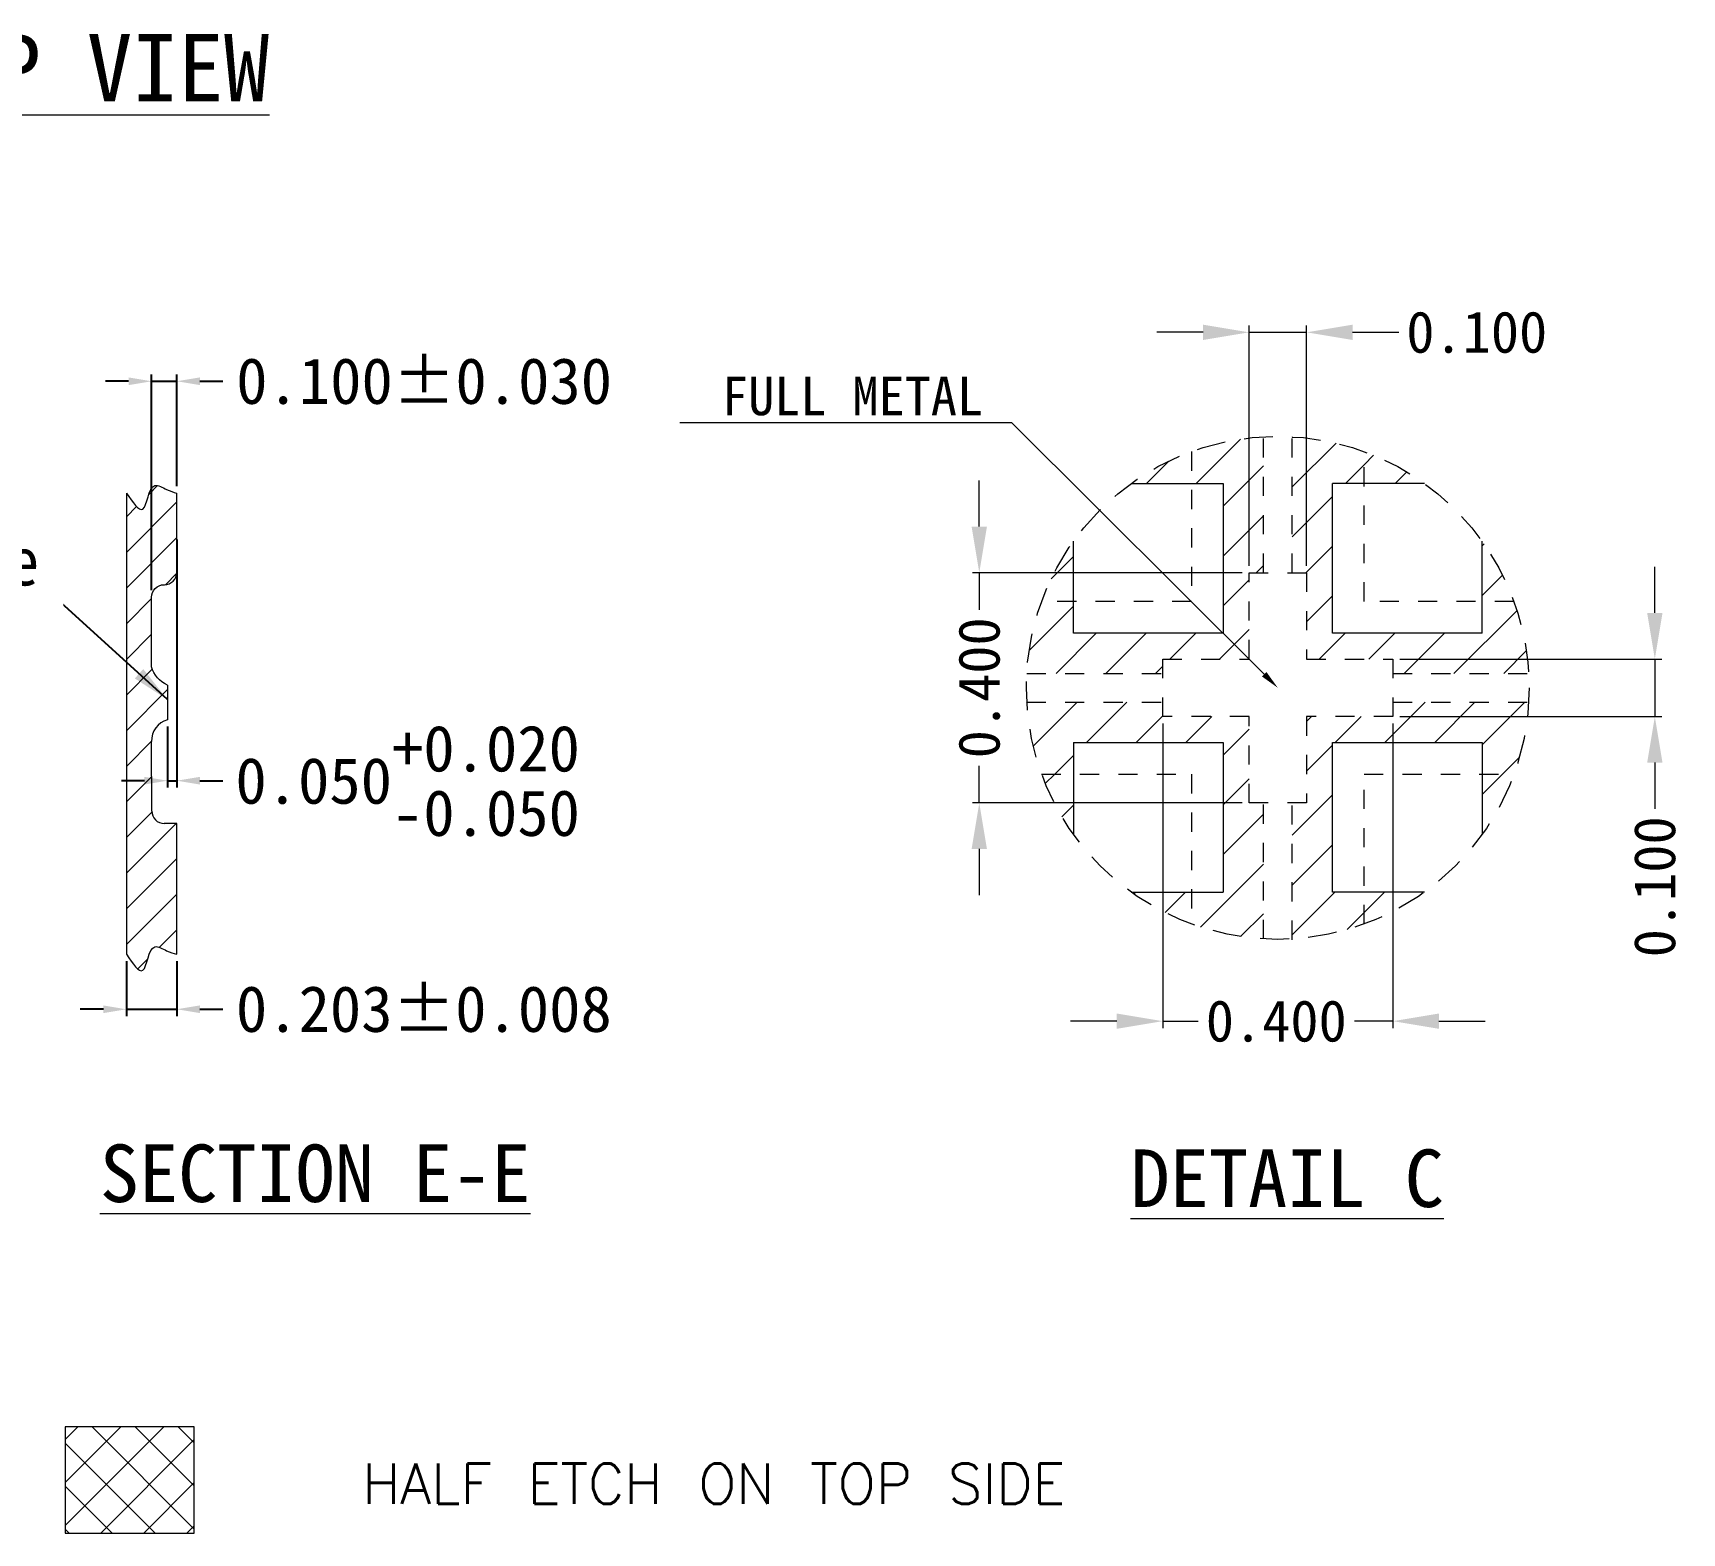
# Model space of a CAD drawing. Header units: millimetres. Extents: x -33.6 to -16.1, y -19.3 to 5.2.
# Drawn here: x -24.68 to -16.09, y -19.31 to -11.49 of the extents above; entities that cross this region are included whole.
import ezdxf
from ezdxf import colors
from ezdxf.entities.mleader import LeaderData, LeaderLine
from ezdxf.enums import TextEntityAlignment as Align
from ezdxf.math import Vec2, Vec3

# ---------------------------------------------------------------- set-up
doc = ezdxf.new("R2010")
doc.units = ezdxf.units.MM
doc.linetypes.add('HIDDEN', pattern=[0.375, 0.25, -0.125])
doc.layers.get('Defpoints').update_dxf_attribs({"lineweight": 18})
for name, color, linetype, lineweight in [('1', 7, 'Continuous', 18), ('2D', 4, 'Continuous', 18), ('ETCH', 4, 'Continuous', 15), ('PKG', 6, 'HIDDEN', 9)]:
    doc.layers.add(name, color=color, linetype=linetype, lineweight=lineweight)
for name, color, linetype in [('EACH', 4, 'Continuous'), ('HALF ETCH ON TOP SIDE', 6, 'Continuous'), ('标注', 4, 'Continuous')]:
    doc.layers.add(name, color=color, linetype=linetype)
doc.styles.add('SIMPLEX', font='simplex.shx', dxfattribs={"bigfont": 'gbcbig.shx'})
doc.styles.get("Standard").update_dxf_attribs({"font": 'txt', "bigfont": 'gbcbig.shx'})
doc.styles.add('宋体', font='SimSun.ttf')
doc.dimstyles.new('ISO-25', dxfattribs={"dimtxt": 0.12, "dimasz": 0.18, "dimexe": 0.15, "dimexo": 0.1, "dimgap": 0.1, "dimtad": 1, "dimdec": 3, "dimzin": 0, "dimdsep": 46, "dimtxsty": '宋体', "dimcen": 1, "dimazin": 0, "dimtfac": 1, "dimtmove": 0, "dimatfit": 3, "dimfxl": 1, "dimarcsym": 0})
doc.dimstyles.get("Standard").update_dxf_attribs({"dimscale": 0.12, "dimtxt": 1, "dimasz": 1, "dimexe": 0.3, "dimexo": 0.3, "dimgap": 0.3, "dimtad": 0, "dimdec": 3, "dimzin": 0, "dimdsep": 46, "dimtxsty": 'SIMPLEX', "dimcen": 0.5, "dimdle": 2, "dimclrd": 256, "dimclre": 256, "dimclrt": 256, "dimadec": 0, "dimazin": 0, "dimtfac": 1, "dimtdec": 3, "dimtofl": 0, "dimtmove": 0, "dimatfit": 0, "dimfxl": 1, "dimtolj": 1, "dimtzin": 0, "dimarcsym": 0})
pattern_1 = [(45, (-2310.54838, -696.26038), (-0.129652448, 0.129652448), [])]

# ---------------------------------------------------------------- blocks, each defined once
blk = doc.blocks.new('*D40')
at = {"layer": 'Defpoints', "color": 0, "transparency": 16777216}
for p in [(2297.9535, 717.4036), (2297.6535, 716.151), (2297.9535, 716.151)]:
    blk.add_point(p, dxfattribs=at)
at = {"layer": '标注', "color": 4, "lineweight": 5, "transparency": 16777216}
for p, q in [((2297.6535, 716.187), (2297.6535, 717.4396)), ((2297.9535, 716.187), (2297.9535, 717.4396)), ((2297.4135, 717.4036), (2297.1735, 717.4036)), ((2297.6535, 717.4036), (2297.9535, 717.4036)), ((2298.1935, 717.4036), (2298.4335, 717.4036))]:
    blk.add_line(p, q, dxfattribs=at)
at = {"layer": '标注', "color": 4, "transparency": 16777216}
for points in [[(2297.4135, 717.3636), (2297.4135, 717.4436), (2297.6535, 717.4036)], [(2298.1935, 717.4436), (2298.1935, 717.3636), (2297.9535, 717.4036)]]:
    blk.add_solid(points, dxfattribs=at)
at = {"layer": '标注', "color": 4, "lineweight": 13, "transparency": 16777216, "insert": (2298.8405, 717.4036), "char_height": 0.216, "attachment_point": 5, "style": '宋体'}
blk.add_mtext('\\A1;0.100', dxfattribs=at)
blk = doc.blocks.new('*D17')
at = {"layer": 'Defpoints', "color": 0, "transparency": 16777216}
for p in [(2297.6535, 716.151), (2296.2472, 714.951), (2297.6535, 714.951)]:
    blk.add_point(p, dxfattribs=at)
at = {"layer": '标注', "color": 4, "lineweight": 5, "transparency": 16777216}
for p, q in [((2296.2472, 716.391), (2296.2472, 716.631)), ((2297.6175, 716.151), (2296.2112, 716.151)), ((2296.2472, 716.151), (2296.2472, 715.9581)), ((2296.2472, 714.951), (2296.2472, 715.144)), ((2297.6175, 714.951), (2296.2112, 714.951)), ((2296.2472, 714.711), (2296.2472, 714.471))]:
    blk.add_line(p, q, dxfattribs=at)
at = {"layer": '标注', "color": 4, "transparency": 16777216}
for points in [[(2296.2072, 716.391), (2296.2872, 716.391), (2296.2472, 716.151)], [(2296.2872, 714.711), (2296.2072, 714.711), (2296.2472, 714.951)]]:
    blk.add_solid(points, dxfattribs=at)
at = {"layer": '标注', "color": 4, "lineweight": 13, "transparency": 16777216, "insert": (2296.2472, 715.551), "char_height": 0.216, "attachment_point": 5, "rotation": 90, "style": '宋体'}
blk.add_mtext('\\A1;0.400', dxfattribs=at)
blk = doc.blocks.new('*D41')
at = {"layer": 'Defpoints', "color": 0, "transparency": 16777216}
for p in [(2291.8013, 714.1625), (2292.0644, 714.1625), (2292.0644, 713.8758)]:
    blk.add_point(p, dxfattribs=at)
at = {"layer": '标注', "lineweight": -2, "transparency": 16777216}
for p, q in [((2291.8013, 714.1265), (2291.8013, 713.8398)), ((2292.0644, 714.1265), (2292.0644, 713.8398)), ((2291.6813, 713.8758), (2291.5613, 713.8758)), ((2291.8013, 713.8758), (2292.0644, 713.8758)), ((2292.1844, 713.8758), (2292.3044, 713.8758))]:
    blk.add_line(p, q, dxfattribs=at)
at = {"layer": '标注', "transparency": 16777216}
for points in [[(2291.6813, 713.8558), (2291.6813, 713.8958), (2291.8013, 713.8758)], [(2292.1844, 713.8958), (2292.1844, 713.8558), (2292.0644, 713.8758)]]:
    blk.add_solid(points, dxfattribs=at)
at = {"layer": '标注', "transparency": 16777216, "insert": (2293.352, 713.8758), "char_height": 0.24, "attachment_point": 5, "style": '宋体'}
blk.add_mtext('\\A1;0.203%%p0.008', dxfattribs=at)
blk = doc.blocks.new('*D42')
at = {"layer": 'Defpoints', "color": 0, "transparency": 16777216}
for p in [(2292.0644, 717.1486), (2292.0644, 716.566), (2291.9329, 716.0234)]:
    blk.add_point(p, dxfattribs=at)
at = {"layer": '标注', "lineweight": -2, "transparency": 16777216}
for p, q in [((2291.9329, 716.0594), (2291.9329, 717.1846)), ((2292.0644, 716.602), (2292.0644, 717.1846)), ((2291.8129, 717.1486), (2291.6929, 717.1486)), ((2291.9329, 717.1486), (2292.0644, 717.1486)), ((2292.1844, 717.1486), (2292.3044, 717.1486))]:
    blk.add_line(p, q, dxfattribs=at)
at = {"layer": '标注', "transparency": 16777216}
for points in [[(2291.8129, 717.1286), (2291.8129, 717.1686), (2291.9329, 717.1486)], [(2292.1844, 717.1686), (2292.1844, 717.1286), (2292.0644, 717.1486)]]:
    blk.add_solid(points, dxfattribs=at)
at = {"layer": '标注', "transparency": 16777216, "insert": (2293.3534, 717.1486), "char_height": 0.24, "attachment_point": 5, "style": '宋体'}
blk.add_mtext('\\A1;0.100%%p0.030', dxfattribs=at)
blk = doc.blocks.new('*D43')
at = {"layer": 'Defpoints', "color": 0, "transparency": 16777216}
for p in [(2292.0644, 716.3595), (2292.0154, 715.3846), (2292.0644, 715.067)]:
    blk.add_point(p, dxfattribs=at)
at = {"layer": '标注', "lineweight": -2, "transparency": 16777216}
for p, q in [((2292.0644, 716.3235), (2292.0644, 715.031)), ((2292.0154, 715.3486), (2292.0154, 715.031)), ((2291.8954, 715.067), (2291.7754, 715.067)), ((2292.0154, 715.067), (2292.0644, 715.067)), ((2292.1844, 715.067), (2292.3044, 715.067))]:
    blk.add_line(p, q, dxfattribs=at)
at = {"layer": '标注', "transparency": 16777216}
for points in [[(2291.8954, 715.047), (2291.8954, 715.087), (2292.0154, 715.067)], [(2292.1844, 715.087), (2292.1844, 715.047), (2292.0644, 715.067)]]:
    blk.add_solid(points, dxfattribs=at)
at = {"layer": '标注', "transparency": 16777216, "insert": (2293.2676, 715.067), "char_height": 0.24, "attachment_point": 5, "style": '宋体'}
blk.add_mtext('\\A1;0.050\\S+0.020^ -0.050;', dxfattribs=at)
blk = doc.blocks.new('*D48')
at = {"layer": 'Defpoints', "color": 0, "transparency": 16777216}
for p in [(2298.4035, 715.701), (2298.4035, 715.401), (2299.7687, 715.401)]:
    blk.add_point(p, dxfattribs=at)
at = {"layer": '标注', "color": 4, "lineweight": 5, "transparency": 16777216}
for p, q in [((2299.7687, 715.941), (2299.7687, 716.181)), ((2298.4395, 715.701), (2299.8047, 715.701)), ((2299.7687, 715.701), (2299.7687, 715.401)), ((2298.4395, 715.401), (2299.8047, 715.401)), ((2299.7687, 715.161), (2299.7687, 714.921))]:
    blk.add_line(p, q, dxfattribs=at)
at = {"layer": '标注', "color": 4, "transparency": 16777216}
for points in [[(2299.7287, 715.941), (2299.8087, 715.941), (2299.7687, 715.701)], [(2299.8087, 715.161), (2299.7287, 715.161), (2299.7687, 715.401)]]:
    blk.add_solid(points, dxfattribs=at)
at = {"layer": '标注', "color": 4, "lineweight": 13, "transparency": 16777216, "insert": (2299.7687, 714.514), "char_height": 0.216, "attachment_point": 5, "rotation": 90, "style": '宋体'}
blk.add_mtext('\\A1;0.100', dxfattribs=at)
blk = doc.blocks.new('*D49')
at = {"layer": 'Defpoints', "color": 0, "transparency": 16777216}
for p in [(2297.2035, 715.401), (2298.4035, 715.401), (2298.4035, 713.8138)]:
    blk.add_point(p, dxfattribs=at)
at = {"layer": '标注', "color": 4, "lineweight": 5, "transparency": 16777216}
for p, q in [((2297.2035, 715.365), (2297.2035, 713.7778)), ((2298.4035, 715.365), (2298.4035, 713.7778)), ((2296.9635, 713.8138), (2296.7235, 713.8138)), ((2297.2035, 713.8138), (2297.3884, 713.8138)), ((2298.4035, 713.8138), (2298.2025, 713.8138)), ((2298.6435, 713.8138), (2298.8835, 713.8138))]:
    blk.add_line(p, q, dxfattribs=at)
at = {"layer": '标注', "color": 4, "transparency": 16777216}
for points in [[(2296.9635, 713.7738), (2296.9635, 713.8538), (2297.2035, 713.8138)], [(2298.6435, 713.8538), (2298.6435, 713.7738), (2298.4035, 713.8138)]]:
    blk.add_solid(points, dxfattribs=at)
at = {"layer": '标注', "color": 4, "lineweight": 13, "transparency": 16777216, "insert": (2297.7954, 713.8138), "char_height": 0.216, "attachment_point": 5, "style": '宋体'}
blk.add_mtext('\\A1;0.400', dxfattribs=at)

msp = doc.modelspace()

# ---------------------------------------------------------------- hatches: boundary and pattern name
at = {"layer": 'EACH', "lineweight": 0}
h = msp.add_hatch(dxfattribs=at)
h.set_pattern_fill('ANSI31', color=256, scale=1.050834, style=0)
h.set_pattern_definition([(45, (236.04429, -194.58573), (-0.092881465, 0.092881465), [])])
edge = h.paths.add_edge_path()
edge.add_spline(control_points=[(-24.19804, -13.88877), (-24.16499, -13.93722), (-24.09377, -14.04161), (-24.08199, -13.81278), (-23.98943, -13.87357), (-23.95241, -13.8839), (-23.93495, -13.88877)], knot_values=[0, 0, 0, 0, 0.1196571, 0.2578049, 0.3215428, 0.3783965, 0.3783965, 0.3783965, 0.3783965], degree=3, periodic=0)
edge.add_line((-23.93495, -13.88877), (-23.93495, -14.30179))
edge.add_ellipse((-23.99975, -14.30179), major_axis=(-0.0648, 0), ratio=1, start_angle=450, end_angle=540, ccw=False)
edge.add_line((-23.99975, -14.36659), (-24.00169, -14.36659))
edge.add_ellipse((-24.00169, -14.43139), major_axis=(0.0648, 0), ratio=1, start_angle=90, end_angle=180.004746)
edge.add_line((-24.06649, -14.43139), (-24.06646, -14.79427))
edge.add_ellipse((-23.92771, -14.75717), major_axis=(0.14363, 0), ratio=1, start_angle=194.969301, end_angle=246.937464)
edge.add_line((-23.98397, -14.88932), (-23.98397, -15.07019))
edge.add_ellipse((-23.95298, -15.17942), major_axis=(0.11354, 0), ratio=1, start_angle=105.841884, end_angle=181.834624)
edge.add_line((-24.06646, -15.18306), (-24.06553, -15.54595))
edge.add_ellipse((-24.00073, -15.54595), major_axis=(0.0648, 0), ratio=1, start_angle=180.004746, end_angle=270.004746)
edge.add_line((-24.00074, -15.61075), (-23.93495, -15.61075))
edge.add_line((-23.93495, -15.61075), (-23.93495, -16.29226))
edge.add_spline(control_points=[(-23.93495, -16.29226), (-23.95241, -16.28739), (-23.98943, -16.27706), (-24.08199, -16.21628), (-24.09377, -16.44511), (-24.16499, -16.34072), (-24.19804, -16.29226)], knot_values=[-0.3783965, -0.3783965, -0.3783965, -0.3783965, -0.3215428, -0.2578049, -0.1196571, 0, 0, 0, 0], degree=3, periodic=0)
edge.add_line((-24.19804, -16.29226), (-24.19804, -13.88877))
at = {"layer": 'ETCH', "lineweight": 13}
h = msp.add_hatch(dxfattribs=at)
h.set_pattern_fill('ANSI31', color=256, scale=0.05775)
h.set_pattern_definition(pattern_1)
h.paths.add_polyline_path([(-18.12089, -14.30375), (-18.12089, -13.59504, -0.073424), (-17.74589, -13.67256), (-17.74589, -13.83875), (-17.91089, -13.83875), (-17.91089, -14.61875), (-17.13089, -14.61875), (-17.13089, -14.45375), (-16.9647, -14.45375, -0.073424), (-16.88719, -14.82875), (-17.59589, -14.82875), (-17.59589, -14.75375), (-18.04589, -14.75375), (-18.04589, -14.30375)])
h.paths.add_polyline_path([(-19.5046, -14.82875, -0.073424), (-19.42708, -14.45375), (-19.26089, -14.45375), (-19.26089, -14.61875), (-18.48089, -14.61875), (-18.48089, -13.83875), (-18.64589, -13.83875), (-18.64589, -13.67256, -0.073424), (-18.27089, -13.59504), (-18.27089, -14.30375), (-18.34589, -14.30375), (-18.34589, -14.75375), (-18.79589, -14.75375), (-18.79589, -14.82875)])
h.paths.add_polyline_path([(-19.5046, -14.97875), (-18.79589, -14.97875), (-18.79589, -15.05375), (-18.34589, -15.05375), (-18.34589, -15.50375), (-18.27089, -15.50375), (-18.27089, -16.21245, -0.073424), (-18.64589, -16.13494), (-18.64589, -15.96875), (-18.48089, -15.96875), (-18.48089, -15.18875), (-19.26089, -15.18875), (-19.26089, -15.35375), (-19.42708, -15.35375, -0.073424)])
h.paths.add_polyline_path([(-18.12089, -15.50375), (-18.04589, -15.50375), (-18.04589, -15.05375), (-17.59589, -15.05375), (-17.59589, -14.97875), (-16.88719, -14.97875, -0.073424), (-16.9647, -15.35375), (-17.13089, -15.35375), (-17.13089, -15.18875), (-17.91089, -15.18875), (-17.91089, -15.96875), (-17.74589, -15.96875), (-17.74589, -16.13494, -0.073424), (-18.12089, -16.21245)])
h = msp.add_hatch(dxfattribs=at)
h.set_pattern_fill('ANSI31', color=256, scale=0.05775)
h.set_pattern_definition(pattern_1)
edge = h.paths.add_edge_path()
edge.add_arc((-18.19589, -14.90375), 1.31085, 110.077346, 125.664087)
edge.add_line((-18.96016, -13.83875), (-18.64589, -13.83875))
edge.add_line((-18.64589, -13.83875), (-18.64589, -13.67256))
edge = h.paths.add_edge_path()
edge.add_arc((-18.19589, -14.90375), 1.31085, 144.335913, 159.922654)
edge.add_line((-19.42708, -14.45375), (-19.26089, -14.45375))
edge.add_line((-19.26089, -14.45375), (-19.26089, -14.13948))
h = msp.add_hatch(dxfattribs=at)
h.set_pattern_fill('ANSI31', color=256, scale=0.05775)
h.set_pattern_definition(pattern_1)
edge = h.paths.add_edge_path()
edge.add_arc((-18.19589, -14.90375), 1.31085, 20.077346, 35.664087)
edge.add_line((-17.13089, -14.13948), (-17.13089, -14.45375))
edge.add_line((-17.13089, -14.45375), (-16.9647, -14.45375))
edge = h.paths.add_edge_path()
edge.add_arc((-18.19589, -14.90375), 1.31085, 54.335913, 69.922654)
edge.add_line((-17.74589, -13.67256), (-17.74589, -13.83875))
edge.add_line((-17.74589, -13.83875), (-17.43162, -13.83875))
h = msp.add_hatch(dxfattribs=at)
h.set_pattern_fill('ANSI31', color=256, scale=0.05775)
h.set_pattern_definition(pattern_1)
edge = h.paths.add_edge_path()
edge.add_arc((-18.19589, -14.90375), 1.31085, 200.077346, 215.664087)
edge.add_line((-19.26089, -15.66801), (-19.26089, -15.35375))
edge.add_line((-19.26089, -15.35375), (-19.42708, -15.35375))
edge = h.paths.add_edge_path()
edge.add_arc((-18.19589, -14.90375), 1.31085, 234.335913, 249.922654)
edge.add_line((-18.64589, -16.13494), (-18.64589, -15.96875))
edge.add_line((-18.64589, -15.96875), (-18.96016, -15.96875))
h = msp.add_hatch(dxfattribs=at)
h.set_pattern_fill('ANSI31', color=256, scale=0.05775)
h.set_pattern_definition(pattern_1)
edge = h.paths.add_edge_path()
edge.add_arc((-18.19589, -14.90375), 1.31085, 290.077346, 305.664087)
edge.add_line((-17.43162, -15.96875), (-17.74589, -15.96875))
edge.add_line((-17.74589, -15.96875), (-17.74589, -16.13494))
edge = h.paths.add_edge_path()
edge.add_arc((-18.19589, -14.90375), 1.31085, 324.335913, 339.922654)
edge.add_line((-16.9647, -15.35375), (-17.13089, -15.35375))
edge.add_line((-17.13089, -15.35375), (-17.13089, -15.66801))
at = {"layer": 'HALF ETCH ON TOP SIDE', "lineweight": 13}
h = msp.add_hatch(dxfattribs=at)
h.set_pattern_fill('ANSI37', color=6, scale=0.05, style=0)
h.set_pattern_definition([(45, (-1880.7454, -730.51556), (-0.112253202, 0.112253202), []), (135, (-1880.7454, -730.51556), (-0.112253202, -0.112253202), [])])
h.paths.add_polyline_path([(-23.8442, -18.75526), (-24.51668, -18.75526), (-24.51668, -19.30846), (-23.8442, -19.30846)])

# ---------------------------------------------------------------- linework, layer by layer
at = {"color": 7, "lineweight": 0}
for p, q in [((-23.98397, -14.88932, -0.02917), (-23.98397, -15.07019, -0.02917)), ((-24.06553, -15.54595, -0.02882), (-24.06646, -15.18306, -0.02917)), ((-23.93495, -15.61075, -0.02882), (-24.00074, -15.61075, -0.02882)), ((-23.93495, -16.29226, -0.02882), (-23.93495, -15.61075, -0.02882))]:
    msp.add_line(p, q, dxfattribs=at)
at = {"color": 7, "lineweight": 0, "elevation": -0.02882}
msp.add_lwpolyline([(-24.19804, -13.88877), (-24.19804, -16.29226)], dxfattribs=at)
at = {"color": 7, "lineweight": 0, "elevation": -0.02917}
msp.add_lwpolyline([(-23.98397, -14.88932), (-23.98397, -14.88932, -0.2307219), (-24.06646, -14.79427), (-24.06649, -14.43139, -0.4142378), (-24.00169, -14.36659), (-23.99975, -14.36659, 0.4142136), (-23.93495, -14.30179), (-23.93495, -13.88877)], format="xyb", dxfattribs=at)
at = {"color": 7, "lineweight": 0}
for centre, radius, start, end in [((-23.95298, -15.17942, -0.02917), 0.11354, 105.841884, 181.834624), ((-24.00073, -15.54595, -0.02882), 0.0648, 180.004746, 270.004746)]:
    msp.add_arc(centre, radius, start, end, dxfattribs=at)
for points in [[(-24.19804, -13.88877, -0.02917), (-24.16499, -13.93722, -0.02917), (-24.09377, -14.04161, -0.02917), (-24.08199, -13.81278, -0.02917), (-23.98943, -13.87357, -0.02917), (-23.95241, -13.8839, -0.02917), (-23.93495, -13.88877, -0.02917)], [(-24.19804, -16.29226, -0.02882), (-24.16499, -16.34072, -0.02882), (-24.09377, -16.44511, -0.02882), (-24.08199, -16.21628, -0.02882), (-23.98943, -16.27706, -0.02882), (-23.95241, -16.28739, -0.02882), (-23.93495, -16.29226, -0.02882)]]:
    msp.add_open_spline(points, degree=3, knots=[0, 0, 0, 0, 0.11965712, 0.25780492, 0.32154284, 0.37839651, 0.37839651, 0.37839651, 0.37839651], dxfattribs=at)
at = {"layer": '1', "color": 7, "lineweight": 13}
for p, q in [((-17.91089, -14.61875, -0.0291), (-17.91089, -13.83875, -0.0291)), ((-17.13089, -14.61875, -0.0291), (-17.91089, -14.61875, -0.0291)), ((-19.26089, -15.18875, -0.0291), (-18.48089, -15.18875, -0.0291)), ((-18.48089, -15.18875, -0.0291), (-18.48089, -15.96875, -0.0291)), ((-17.91089, -15.96875, -0.0291), (-17.91089, -15.18875, -0.0291)), ((-17.91089, -15.18875, -0.0291), (-17.13089, -15.18875, -0.0291))]:
    msp.add_line(p, q, dxfattribs=at)
at = {"layer": '1', "lineweight": 13, "elevation": -0.0291}
for points in [[(-18.96016, -13.83875), (-18.48089, -13.83875), (-18.48089, -14.61875), (-19.26089, -14.61875), (-19.26089, -14.13948)], [(-17.43162, -13.83875), (-17.91089, -13.83875)], [(-17.13089, -14.61875), (-17.13089, -14.13948)], [(-19.26089, -15.18875), (-19.26089, -15.66801)], [(-17.13089, -15.18875), (-17.13089, -15.66801)], [(-18.96016, -15.96875), (-18.48089, -15.96875)], [(-17.43162, -15.96875), (-17.91089, -15.96875)]]:
    msp.add_lwpolyline(points, dxfattribs=at)
at = {"layer": '2D', "color": 4, "linetype": 'HIDDEN', "lineweight": 13, "ltscale": 0.05}
for p, q in [((-18.27089, -14.30375, -0.0291), (-18.27089, -13.59504, -0.0291)), ((-18.12089, -14.30375, -0.0291), (-18.12089, -13.59504, -0.0291)), ((-19.5046, -14.82875, -0.0291), (-18.79589, -14.82875, -0.0291)), ((-17.59589, -14.82875, -0.0291), (-16.88719, -14.82875, -0.0291)), ((-19.5046, -14.97875, -0.0291), (-18.79589, -14.97875, -0.0291)), ((-17.59589, -14.97875, -0.0291), (-16.88275, -14.97875, -0.0291)), ((-18.27089, -16.21245, -0.0291), (-18.27089, -15.50375, -0.0291)), ((-18.12089, -16.21689, -0.0291), (-18.12089, -15.50375, -0.0291))]:
    msp.add_line(p, q, dxfattribs=at)
at = {"layer": '2D', "color": 4, "linetype": 'HIDDEN', "lineweight": 13, "ltscale": 0.05, "elevation": -0.0291}
msp.add_lwpolyline([(-18.34589, -14.30375), (-18.04589, -14.30375), (-18.04589, -14.75375), (-17.59589, -14.75375), (-17.59589, -15.05375), (-18.04589, -15.05375), (-18.04589, -15.50375), (-18.34589, -15.50375), (-18.34589, -15.05375), (-18.79589, -15.05375), (-18.79589, -14.75375), (-18.34589, -14.75375), (-18.34589, -14.30375)], dxfattribs=at)
at = {"layer": 'PKG', "color": 2, "lineweight": 13, "ltscale": 0.1, "elevation": -0.0291}
for points in [[(-18.64589, -13.67256), (-18.64589, -14.45375), (-19.42708, -14.45375)], [(-16.9647, -14.45375), (-17.74589, -14.45375), (-17.74589, -13.67256)], [(-19.42708, -15.35375), (-18.64589, -15.35375), (-18.64589, -16.13494)], [(-17.74589, -16.13494), (-17.74589, -15.35375), (-16.9647, -15.35375)]]:
    msp.add_lwpolyline(points, dxfattribs=at)
at = {"layer": '标注', "color": 7, "lineweight": 13}
for p, q in [((-24.51668, -18.75526, 0.0496), (-24.51668, -19.30846, 0.0496)), ((-23.8442, -18.75526, 0.0496), (-24.51668, -18.75526, 0.0496)), ((-23.8442, -19.30846, 0.0496), (-23.8442, -18.75526, 0.0496)), ((-24.51668, -19.30846, 0.0496), (-23.8442, -19.30846, 0.0496))]:
    msp.add_line(p, q, dxfattribs=at)
at = {"layer": '标注', "color": 2, "linetype": 'HIDDEN', "lineweight": 13, "ltscale": 0.6}
msp.add_circle((-18.19589, -14.90375, -0.0291), 1.31085, dxfattribs=at)

# ---------------------------------------------------------------- texts
at = {"layer": '标注', "lineweight": 13}
msp.add_text('HALF ETCH ON TOP SIDE', height=0.21, dxfattribs=at).set_placement((-19.3035, -19.05174, -0.0291), align=Align.MIDDLE_RIGHT)
at = {"layer": '标注', "lineweight": 13, "insert": (-24.40474, -11.67473, 0.12831), "char_height": 0.35, "attachment_point": 5, "style": '宋体'}
msp.add_mtext('{\\LTOP VIEW}', dxfattribs=at)
at = {"layer": '标注', "lineweight": 0, "char_height": 0.3, "attachment_point": 5, "style": '宋体', "bg_fill": 2}
for s, insert in [('\\A1;\\LSECTION E-E', (-23.21396, -17.43609, -0.02882)), ('{\\LDETAIL C}', (-18.1469, -17.46208, 0.0496))]:
    msp.add_mtext(s, dxfattribs=dict(at, insert=insert))

# ---------------------------------------------------------------- dimensions: what is measured, and where the dimension line sits
at = {"layer": '标注', "lineweight": 13}
dim = msp.add_linear_dim(base=(-18.04589, -13.05121, -0.0291), p1=(-18.34589, -14.30375, -0.0291), p2=(-18.04589, -14.30375, -0.0291), dimstyle='Standard', override={"dimtxt": 1.8, "dimasz": 2, "dimgap": 0.3, "dimlfac": 0.333333, "dimtxsty": '宋体', "dimclrd": 4, "dimclre": 4, "dimclrt": 4, "dimtol": 0, "dimlim": 0, "dimtp": 0.03, "dimtm": 0.03, "dimtofl": 1, "dimlwd": 5, "dimlwe": 5, "dimarcsym": 2}, dxfattribs=at)
dim.commit()
dim.dimension.update_dxf_attribs({"geometry": '*D40', "text_midpoint": (-17.15883, -13.05121, -0.0291), "insert": (-2315.99936, -730.45476, -0.0291)})
at = {"layer": '标注'}
for base, p1, p2, override, picture, middle in [((-23.93495, -13.30613, -0.0291), (-24.06649, -14.43139, -0.02917), (-23.93495, -13.88877, -0.02917), {"dimtxt": 2, "dimgap": 0.3, "dimlfac": 0.757576, "dimtxsty": '宋体', "dimtol": 1, "dimlim": 0, "dimtp": 0.03, "dimtm": 0.03, "dimtofl": 1, "dimarcsym": 2}, '*D42', (-22.64599, -13.30613, -0.0291)), ((-23.93495, -15.38779, -0.0291), (-23.98397, -15.07019, -0.02917), (-23.93495, -14.09528, -0.02917), {"dimtxt": 2, "dimgap": 0.3, "dimlfac": 1.020408, "dimpost": '', "dimtxsty": '宋体', "dimtol": 1, "dimlim": 0, "dimtp": 0.02, "dimtm": 0.05, "dimtofl": 1, "dimarcsym": 2}, '*D43', (-22.7318, -15.38779, -0.0291)), ((-23.93495, -16.57897, -0.0291), (-24.19804, -16.29226, -0.02882), (-23.93495, -16.29226, -0.02882), {"dimtxt": 2, "dimgap": 0.3, "dimlfac": 0.771863, "dimtxsty": '宋体', "dimtol": 1, "dimlim": 0, "dimtp": 0.008, "dimtm": 0.008, "dimtofl": 1, "dimarcsym": 2}, '*D41', (-22.64733, -16.57897, -0.0291))]:
    dim = msp.add_linear_dim(base=base, p1=p1, p2=p2, dimstyle='Standard', override=override, dxfattribs=at)
    dim.commit()
    dim.dimension.update_dxf_attribs({"geometry": picture, "text_midpoint": middle, "insert": (-2315.99936, -730.45476, -0.0291)})
at = {"layer": '标注', "lineweight": 13}
dim = msp.add_linear_dim(base=(-19.75219, -15.50375, -0.0291), p1=(-18.34589, -14.30375, -0.0291), p2=(-18.34589, -15.50375, -0.0291), angle=90, dimstyle='Standard', override={"dimtxt": 1.8, "dimasz": 2, "dimgap": 0.3, "dimlfac": 0.333333, "dimtxsty": '宋体', "dimclrd": 4, "dimclre": 4, "dimclrt": 4, "dimtol": 0, "dimlim": 0, "dimtp": 0.03, "dimtm": 0.03, "dimtofl": 1, "dimlwd": 5, "dimlwe": 5, "dimarcsym": 2}, dxfattribs=at)
dim.commit()
dim.dimension.update_dxf_attribs({"geometry": '*D17', "text_midpoint": (-19.75219, -14.90375, -0.0291), "dimtype": 128, "insert": (-2315.99936, -730.45476, -0.0291)})
dim = msp.add_linear_dim(base=(-16.23065, -15.05375, -0.0291), p1=(-17.59589, -14.75375, -0.0291), p2=(-17.59589, -15.05375, -0.0291), angle=90, dimstyle='Standard', override={"dimtxt": 1.8, "dimasz": 2, "dimlfac": 0.333333, "dimtxsty": '宋体', "dimclrd": 4, "dimclre": 4, "dimclrt": 4, "dimtp": 0.03, "dimtm": 0.03, "dimtofl": 1, "dimlwd": 5, "dimlwe": 5, "dimarcsym": 2}, dxfattribs=at)
dim.commit()
dim.dimension.update_dxf_attribs({"geometry": '*D48', "text_midpoint": (-16.23065, -15.94081, -0.0291), "insert": (-2315.99936, -730.45476, -0.0291)})
dim = msp.add_linear_dim(base=(-17.59589, -16.64098, -0.0291), p1=(-18.79589, -15.05375, -0.0291), p2=(-17.59589, -15.05375, -0.0291), dimstyle='Standard', override={"dimtxt": 1.8, "dimasz": 2, "dimlfac": 0.333333, "dimtxsty": '宋体', "dimclrd": 4, "dimclre": 4, "dimclrt": 4, "dimtp": 0.03, "dimtm": 0.03, "dimtofl": 1, "dimlwd": 5, "dimlwe": 5, "dimarcsym": 2}, dxfattribs=at)
dim.commit()
dim.dimension.update_dxf_attribs({"geometry": '*D49', "text_midpoint": (-18.20394, -16.64098, -0.0291), "dimtype": 128, "insert": (-2315.99936, -730.45476, -0.0291)})

# ---------------------------------------------------------------- leaders
at = {"layer": '标注', "linetype": 'ByBlock', "lineweight": 0}
msp.add_leader([(-23.98397, -14.96502, -0.02882), (-24.61668, -14.38969, -0.02882)], dimstyle='ISO-25', override={"dimtxt": 0.25, "dimasz": 0.2, "dimexe": 0.025, "dimexo": 0.025, "dimgap": 0.025, "dimtad": 0, "dimdec": 3, "dimdsep": 46, "dimcen": 0, "dimtdec": 3, "dimfxl": 0.0072}, dxfattribs=at)
at = {"layer": '标注', "lineweight": 13}
ml = msp.add_multileader_mtext('Standard', dxfattribs=at)
ml.set_content('FULL METAL', color=256, style='宋体')
ml.set_leader_properties(lineweight=5)
ml.build(insert=Vec2(0, 0))
ml.multileader.update_dxf_attribs({"text_right_attachment_type": 6, "dogleg_length": 0.05, "arrow_head_size": 0.1})
ctx = ml.context
ctx.base_point, ctx.char_height, ctx.arrow_head_size, ctx.landing_gap_size, ctx.plane_origin = Vec3(-21.24709, -13.38377, -0.0291), 0.2, 0.1, 0.1, Vec3(-18.65901, -12.13191, -0.0291)
ctx.right_attachment, ctx.text_align_type = 6, 2
notes = []
notes.append((ctx, [(0, (1, 1, 0), (-19.58256, -13.52321, -0.0291), (-1, 0), 0.05, [(0, [(-18.19589, -14.90375, -0.0291)], 0, [])])]))
ctx.mtext.insert, ctx.mtext.alignment, ctx.mtext.line_spacing_factor, ctx.mtext.flow_direction = Vec3(-19.73256, -13.28299, -0.0291), 3, 2, 5
for ctx, leaders in notes:
    for number, flags, end, landing, length, lines in leaders:
        leader = LeaderData()
        leader.index, (leader.has_last_leader_line, leader.has_dogleg_vector, leader.attachment_direction) = number, flags
        leader.last_leader_point, leader.dogleg_vector, leader.dogleg_length = Vec3(end), Vec3(landing), length
        for number, points, colour, breaks in lines:
            line = LeaderLine()
            line.index, line.vertices, line.color, line.breaks = number, Vec3.list(points), colors.encode_raw_color(colour), breaks
            leader.lines.append(line)
        ctx.leaders.append(leader)

# ---------------------------------------------------------------- next in the draw order: texts
at = {"layer": '标注', "lineweight": 0, "insert": (-24.652, -14.44254, -0.02882), "char_height": 0.252, "attachment_point": 9, "style": '宋体', "bg_fill": 2}
msp.add_mtext('\\A1;T-Shape', dxfattribs=at)

doc.saveas('drawing.dxf')
